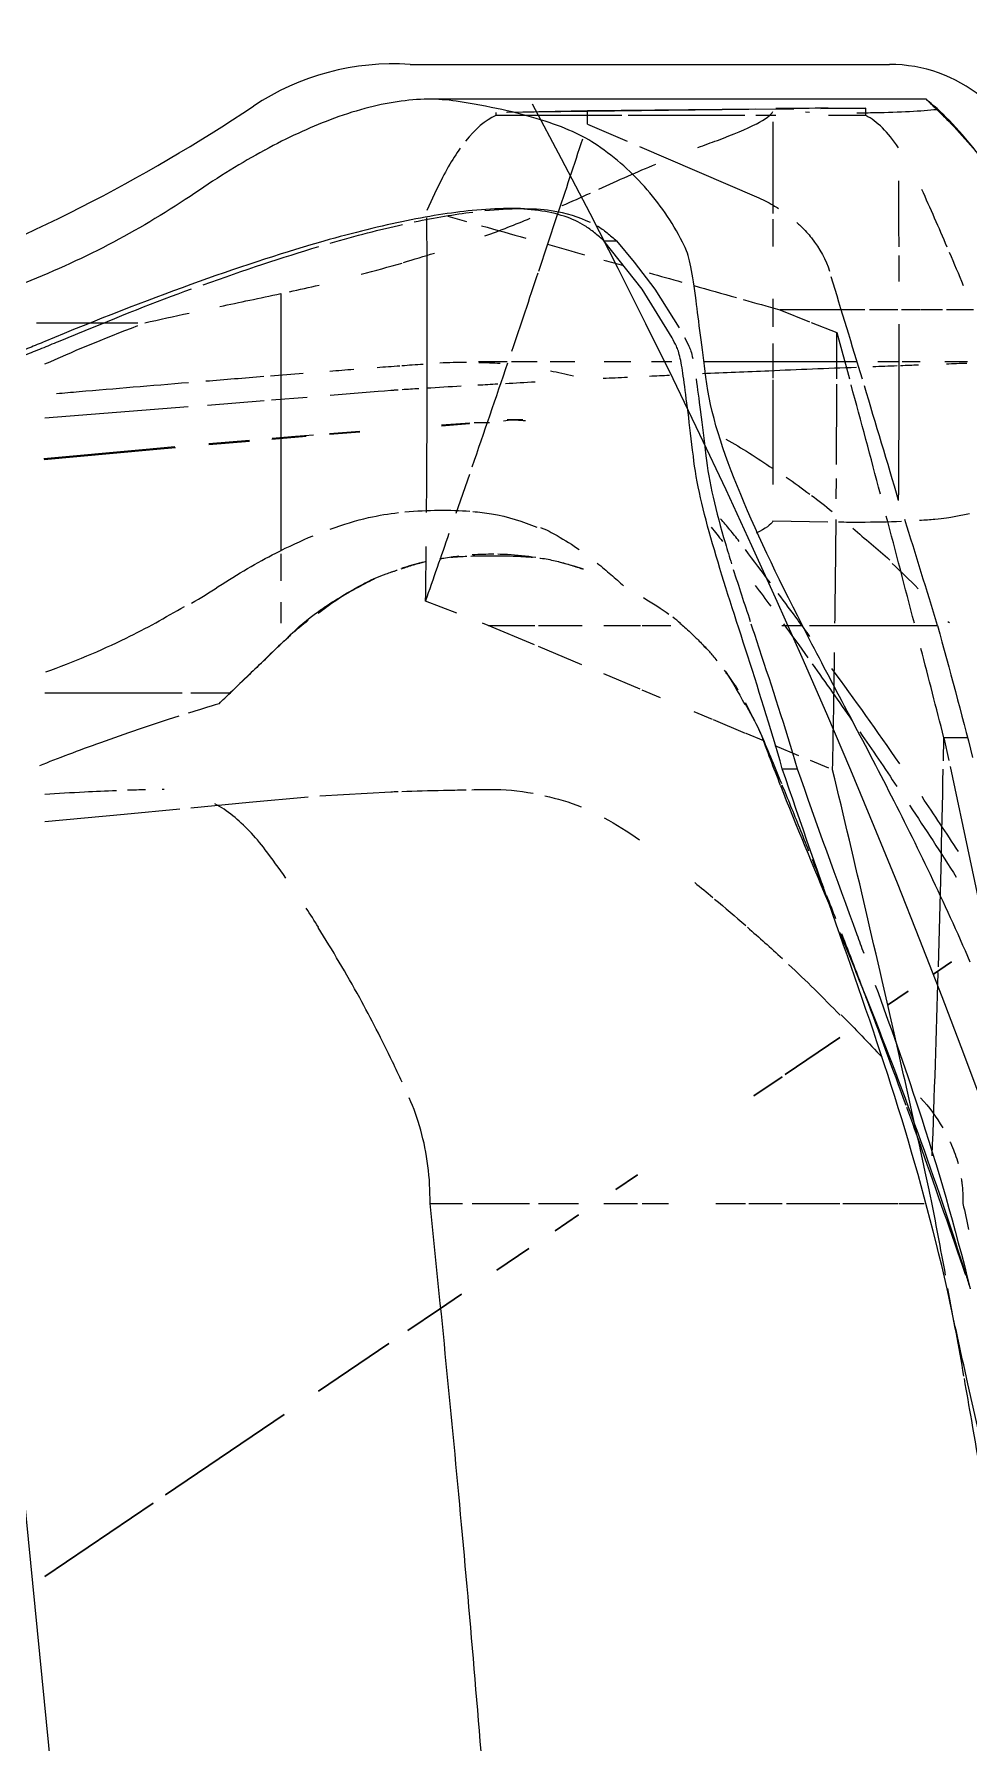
# Model space of a CAD drawing. Header units: inches. Extents: x -1221 to 179, y -822 to 880.
# Drawn here: x 83.71 to 86.052, y -346.475 to -342.195 of the extents above; entities that cross this region are included whole.
import ezdxf

# ---------------------------------------------------------------- set-up
doc = ezdxf.new("R2010")
doc.units = ezdxf.units.IN
doc.header["$MEASUREMENT"] = 0
doc.layers.add('X1$0$I-FURN', color=30, linetype='Continuous', lineweight=9)

# ---------------------------------------------------------------- blocks, each defined once
blk = doc.blocks.new('X1$0$Allsteel Seating Acuity Work-Conference Chair1 - Fully Adj_ Arms_ Mesh Back-V34-FIRST FLOOR POWER _ SIGNAL')
at = {"layer": 'X1$0$I-FURN', "lineweight": 13}
for p, q in [((-7.6717, 8.0682), (-7.207, 8.167)), ((-8.8156, 8.1267), (-8.8156, 8.0591)), ((-8.6853, 8.1118), (-8.6853, 8.0554)), ((-8.3048, 8.1165), (-8.2971, 8.0782)), ((-7.7437, 8.1114), (-7.7437, 8.0525)), ((-8.8156, 8.049), (-8.8156, 7.9945)), ((-7.7437, 8.0525), (-7.6868, 8.0649)), ((-7.6857, 8.0514), (-7.7437, 8.0525)), ((-7.1821, 8.072), (-7.1512, 8.0264)), ((-7.1512, 8.0264), (-7.1821, 8.072)), ((-9.3433, 8.0082), (-9.3433, 6.764)), ((-8.0248, 7.7161), (-8.0248, 8.0364)), ((-6.6562, 8.0061), (-6.7158, 7.9929)), ((-8.8156, 7.9932), (-8.8156, 7.9468)), ((-8.6853, 7.9933), (-8.6853, 7.9484)), ((-7.1084, 7.9633), (-7.0735, 7.9118)), ((-7.0735, 7.9118), (-7.1084, 7.9633)), ((-6.5769, 7.9406), (-6.5769, 8.0031)), ((-8.8869, 7.9406), (-8.952, 7.9404)), ((-8.8156, 7.9377), (-8.8156, 7.8667)), ((-8.6853, 7.9405), (-8.6853, 7.8873)), ((-6.5769, 7.7991), (-6.5769, 7.9384)), ((-9.4304, 6.7151), (-9.4304, 7.9165)), ((-9.3207, 7.7631), (-9.3206, 7.8571)), ((-9.3114, 7.8572), (-9.3206, 7.8571)), ((-9.3206, 7.8571), (-9.3193, 7.7441)), ((-9.3023, 7.8573), (-9.3114, 7.8572)), ((-9.3023, 7.8573), (-9.3023, 7.7633)), ((-8.8156, 7.8545), (-8.8156, 7.7955)), ((-8.6853, 7.8351), (-8.6853, 7.4512)), ((-8.8156, 7.7955), (-8.8156, 7.6413)), ((-8.7589, 7.7845), (-8.6424, 7.8162)), ((-6.9924, 7.7921), (-6.8996, 7.6552)), ((-6.8996, 7.6552), (-6.9924, 7.7921)), ((-6.5769, 7.6583), (-6.5769, 7.7921)), ((-8.7843, 7.7204), (-8.7589, 7.7845)), ((-8.3423, 7.783), (-8.3931, 7.7834)), ((-8.211, 7.7819), (-8.2902, 7.7826)), ((-8.284, 7.762), (-8.2862, 7.6243)), ((-7.6671, 7.7643), (-7.6864, 7.7184)), ((-9.3113, 7.7063), (-9.3111, 7.7161)), ((-8.8156, 7.6413), (-8.786, 7.7161)), ((-9.3185, 7.6767), (-9.318, 7.6316)), ((-8.0248, 7.6468), (-8.0248, 7.6991)), ((-7.6985, 7.6895), (-7.7234, 7.6302)), ((-7.666, 7.6478), (-7.666, 7.6851)), ((-9.318, 7.6316), (-9.3103, 6.958)), ((-9.3023, 7.632), (-9.3023, 7.5815)), ((-9.2865, 7.6243), (-9.1043, 7.6243)), ((-9.1043, 7.6243), (-9.0571, 7.6243)), ((-9.0429, 7.6243), (-8.9744, 7.6243)), ((-8.843, 7.6243), (-8.7732, 7.6243)), ((-8.731, 7.6243), (-8.6448, 7.6243)), ((-8.64, 7.6243), (-8.3781, 7.6243)), ((-6.8945, 7.6478), (-6.8464, 7.5768)), ((-6.8464, 7.5768), (-6.8945, 7.6478)), ((-6.5769, 7.5639), (-6.5769, 7.6478)), ((-9.3152, 7.1594), (-9.3193, 7.5813)), ((-9.225, 7.2896), (-9.099, 7.5832)), ((-7.7355, 7.6014), (-7.7541, 7.557)), ((-9.3023, 7.5537), (-9.3023, 7.2613)), ((-7.7546, 7.5557), (-7.7883, 7.4754)), ((-6.5769, 7.4815), (-6.5769, 7.5557)), ((-7.7893, 7.4731), (-7.8087, 7.4268)), ((-8.746, 7.4028), (-8.7351, 7.4085)), ((-8.7351, 7.4085), (-8.7243, 7.4139)), ((-8.9736, 7.4036), (-8.9752, 7.4028)), ((-8.9721, 7.4043), (-8.9736, 7.4036)), ((-8.8672, 7.3283), (-8.7708, 7.3893)), ((-8.6853, 7.3714), (-8.6853, 7.3201)), ((-8.0248, 7.297), (-8.0248, 7.3686)), ((-8.9354, 7.2769), (-8.8672, 7.3283)), ((-7.844, 7.3425), (-7.8631, 7.297)), ((-6.5769, 7.297), (-6.5769, 7.3624)), ((-8.0248, 7.201), (-8.0248, 7.2925)), ((-7.8654, 7.2916), (-7.9034, 7.201)), ((-6.6486, 7.2851), (-6.612, 7.2311)), ((-6.612, 7.2311), (-6.6486, 7.2851)), ((-6.5769, 7.201), (-6.5769, 7.2847)), ((-9.3023, 7.2456), (-9.3023, 6.9302)), ((-9.2807, 7.1598), (-9.2379, 7.2594)), ((-8.9883, 7.2324), (-8.9354, 7.2769)), ((-8.6853, 7.2685), (-8.6853, 7.2013)), ((-8.9883, 7.201), (-8.9883, 7.2324)), ((-9.2807, 7.1598), (-9.3152, 7.1594)), ((-9.3106, 6.9567), (-9.3152, 7.1594)), ((-8.6853, 7.1282), (-8.6853, 7.0663)), ((-8.0248, 7.037), (-8.0248, 7.1465)), ((-7.9265, 7.1459), (-7.9721, 7.037)), ((-6.5769, 7.037), (-6.5769, 7.1372)), ((-6.5483, 7.1371), (-6.5087, 7.0787)), ((-6.5087, 7.0787), (-6.5483, 7.1371)), ((-8.9129, 7.0377), (-9.0492, 7.0832)), ((-8.6853, 7.0335), (-8.6853, 6.9695)), ((-8.0248, 6.9111), (-8.0248, 7.0274)), ((-7.9763, 7.027), (-8.0248, 6.9111)), ((-9.0691, 6.9918), (-9.0691, 6.9601)), ((-8.5404, 6.9975), (-8.5404, 6.9583)), ((-6.5769, 6.8703), (-6.5769, 7.0141)), ((-6.4643, 7.0131), (-6.4097, 6.9326)), ((-6.4097, 6.9326), (-6.4643, 7.0131)), ((-8.6853, 6.9588), (-8.6853, 6.8864)), ((-9.31, 6.9302), (-9.3061, 6.9302)), ((-9.3061, 6.9302), (-9.3023, 6.9302)), ((-8.5334, 6.8755), (-8.5334, 6.9144)), ((-8.0248, 6.9111), (-8.0306, 6.8962)), ((-8.5275, 6.7937), (-8.5326, 6.8648)), ((-8.5298, 6.864), (-8.5246, 6.7935)), ((-8.3065, 6.8309), (-8.4039, 6.8646)), ((-8.0554, 6.8326), (-8.086, 6.7541)), ((-6.5769, 6.7651), (-6.5769, 6.8461)), ((-6.3496, 6.8439), (-6.3124, 6.7891)), ((-6.3124, 6.7891), (-6.3496, 6.8439)), ((-9.1175, 6.7817), (-9.0646, 6.7571)), ((-6.3124, 6.7891), (-6.2584, 6.7094)), ((-6.2584, 6.7094), (-6.3124, 6.7891)), ((-8.6135, 6.6668), (-8.6122, 6.651)), ((-8.6122, 6.651), (-8.6109, 6.6352)), ((-8.6109, 6.6352), (-8.601, 6.5146)), ((-7.5977, 6.4893), (-7.6082, 6.6668)), ((-6.226, 6.6616), (-6.107, 6.486)), ((-6.107, 6.486), (-6.226, 6.6616)), ((-8.506, 6.5131), (-8.512, 6.5891)), ((-8.5091, 6.589), (-8.503, 6.5133)), ((-8.4991, 6.4282), (-8.5027, 6.4729)), ((-8.5963, 6.4577), (-8.5891, 6.3683)), ((-8.4941, 6.3694), (-8.4991, 6.4282)), ((-8.4982, 6.4546), (-8.491, 6.369)), ((-7.5824, 6.312), (-7.5955, 6.4599)), ((-8.8562, 6.3911), (-8.2117, 6.3911)), ((-8.2045, 6.3911), (-8.1367, 6.3911)), ((-8.0833, 6.3911), (-8.0306, 6.3911)), ((-6.0482, 6.3993), (-5.8471, 6.1026)), ((-5.8471, 6.1026), (-6.0482, 6.3993)), ((-8.5876, 6.3495), (-8.5763, 6.2076)), ((-8.4805, 6.2105), (-8.4893, 6.3127)), ((-8.4862, 6.3132), (-8.4774, 6.2109)), ((-7.5681, 6.1655), (-7.5824, 6.312)), ((-7.8562, 6.1654), (-7.8562, 6.2648)), ((-8.5725, 6.1591), (-8.5446, 5.8003)), ((-8.47, 6.1273), (-8.465, 6.0713)), ((-7.8562, 5.8003), (-7.8562, 6.1442)), ((-8.465, 6.0713), (-8.4396, 5.7981)), ((-5.8259, 6.0713), (-5.6422, 5.8003)), ((-5.6422, 5.8003), (-5.8259, 6.0713)), ((-8.7834, 5.9204), (-8.7834, 6.0333)), ((-8.7834, 5.7791), (-8.7834, 5.9204))]:
    blk.add_line(p, q, dxfattribs=at)
at = {"layer": 'X1$0$I-FURN', "lineweight": 13, "flags": 128}
for points in [[(-9.274, 8.0782), (-9.2058, 8.1392), (-9.134, 8.1961)], [(-8.7458, 7.3716), (-8.8671, 7.297), (-8.9883, 7.201)], [(-8.4429, 5.7977), (-8.4658, 6.0443), (-8.4731, 6.1258)], [(-7.534, 5.8003), (-7.5523, 5.999), (-7.5655, 6.1382)]]:
    blk.add_lwpolyline(points, dxfattribs=at)
at = {"layer": 'X1$0$I-FURN', "flags": 128}
blk.add_lwpolyline([(-4.7528, 5.8558), (-6.5496, 5.6782), (-6.638, 5.6686)], dxfattribs=at)
at = {"layer": 'X1$0$I-FURN', "lineweight": 13}
for centre, radius, start, end in [((0, -10.3529), 19.7214, 61.76295, 118.23705), ((-9.0642, 7.9165), 0.3662, 102.5519, 180), ((-8.8012, 6.6723), 0.6306, 176.1136, 213.7004), ((-12.891, 3.9447), 4.2853, 20.2996, 33.7004), ((-11.049, 3.1641), 2.7152, 1.9696, 86.8437)]:
    blk.add_arc(centre, radius, start, end, dxfattribs=at)
for centre, major_axis, ratio, start_param, end_param in [((-11.4127, -112.4255), (28.5379, 120.9106), 0.625221, 0.315545, 0.318312), ((-8.7402, -42.3725), (52.4666, 0), 0.961262, 1.540855, 1.550297), ((-8.4397, -23.327), (7.3217, 31.6563), 0.617887, 0.338309, 0.35104), ((-8.7402, -42.3725), (52.4666, 0), 0.961262, 1.531824, 1.540583), ((20.862, -12.4604), (-38.0278, 13.1622), 0.44084, 5.65868, 5.660937), ((-11.4127, -112.4255), (28.5379, 120.9106), 0.625221, 0.319099, 0.322419), ((-11.276, -105.8969), (28.237, 113.7739), 0.64321, 0.310084, 0.313203), ((-8.7402, -42.9129), (52.9031, 0), 0.961262, 1.575203, 1.578337), ((-8.7402, -42.9129), (52.9031, 0), 0.961262, 1.563194, 1.571545), ((-10.0934, -115.7518), (28.867, 124.8103), 0.617887, 0.336855, 0.340344), ((-11.276, -105.8969), (28.237, 113.7739), 0.64321, 0.313203, 0.322176), ((-11.4127, -112.4255), (28.5379, 120.9106), 0.625221, 0.323106, 0.32649), ((-10.0934, -115.7518), (28.867, 124.8103), 0.617887, 0.340547, 0.343665), ((-9.3179, 7.5214), (-0.0026, 0.25), 0.003024, 0.257785, 1.114474), ((-8.7402, -42.6993), (52.5182, 0), 0.961262, 1.568941, 1.571153), ((-8.7402, -42.6993), (52.5182, 0), 0.961262, 1.564848, 1.568693), ((-8.7402, -42.6993), (52.5182, 0), 0.961262, 1.557285, 1.560719), ((-8.7402, -42.6993), (52.5182, 0), 0.961262, 1.550286, 1.555893), ((-8.3828, -60.5759), (0, 68.0431), 0.100696, 0.04986, 0.053008), ((-51.9678, -152.1524), (37.2013, 160.8448), 0.617887, 6.224992, 6.227001), ((-51.9678, -152.1524), (37.2013, 160.8448), 0.617887, 6.221513, 6.223543), ((-51.9678, -152.1524), (37.2013, 160.8448), 0.617887, 6.218525, 6.221211), ((-51.9678, -152.1524), (37.2013, 160.8448), 0.617887, 6.215046, 6.216801), ((-8.7402, -42.8301), (51.5866, 0), 0.961262, 1.562424, 1.57673), ((-8.7402, -42.8301), (51.5866, 0), 0.961262, 1.558116, 1.56076)]:
    blk.add_ellipse(centre, major_axis=major_axis, ratio=ratio, start_param=start_param, end_param=end_param, dxfattribs=at)
for points, knots in [([(0, 9.0509), (-0.2621, 9.046), (-0.785, 9.0249), (-1.5657, 8.9621), (-2.3428, 8.8597), (-3.1162, 8.7333), (-3.8849, 8.5907), (-4.9053, 8.3812), (-5.6668, 8.2169), (-6.1723, 8.1023)], [0, 0, 0, 0, 0.125, 0.25, 0.375, 0.5, 0.625, 0.75, 1, 1, 1, 1]), ([(-5.4591, 8.2165), (-5.6523, 8.1866), (-5.8791, 8.1495), (-6.1033, 8.1102), (-6.1383, 8.104)], [-1, -1, -1, -1, -0.5, -0.4071263, -0.4071263, -0.4071263, -0.4071263]), ([(-7.2568, 7.7914), (-7.2035, 7.8132), (-6.9308, 7.9246), (-6.6399, 8.0318), (-6.3973, 8.108)], [0.3823785, 0.3823785, 0.3823785, 0.3823785, 0.5, 0.9777019, 0.9777019, 0.9777019, 0.9777019]), ([(-7.124, 7.8809), (-7.0232, 7.9175), (-6.7756, 8.0057), (-6.5178, 8.0803), (-6.3633, 8.1186)], [0.4319308, 0.4319308, 0.4319308, 0.4319308, 0.6666667, 1, 1, 1, 1]), ([(-6.6391, 8.0961), (-6.6355, 8.0967), (-6.6153, 8.0995), (-6.5944, 8.1006), (-6.5769, 8.1004)], [0.7961572, 0.7961572, 0.7961572, 0.7961572, 0.8333333, 1, 1, 1, 1]), ([(-6.7316, 8.0678), (-6.7287, 8.0692), (-6.7184, 8.0739), (-6.7002, 8.0812), (-6.6846, 8.0862), (-6.6767, 8.0883)], [0.4677975, 0.4677975, 0.4677975, 0.4677975, 0.5, 0.5833333, 0.6666667, 0.6666667, 0.6666667, 0.6666667]), ([(-9.3094, 7.8344), (-9.3094, 7.8499), (-9.3098, 7.8962), (-9.3124, 7.9696), (-9.3159, 8.0161), (-9.3179, 8.0348)], [0.1666667, 0.1666667, 0.1666667, 0.1666667, 0.3333333, 0.6666667, 1, 1, 1, 1]), ([(-8.2853, 7.9462), (-8.284, 7.9139), (-8.2828, 7.8602), (-8.2832, 7.806), (-8.2835, 7.7883)], [0.5714286, 0.5714286, 0.5714286, 0.5714286, 0.8571429, 1, 1, 1, 1]), ([(-8.6713, 7.8341), (-8.6684, 7.7595), (-8.6631, 7.6303), (-8.6577, 7.5024), (-8.6553, 7.4475)], [0.193671, 0.193671, 0.193671, 0.193671, 0.3333333, 0.4414657, 0.4414657, 0.4414657, 0.4414657]), ([(-7.666, 7.6851), (-7.5304, 7.7325), (-7.3766, 7.7885), (-7.2195, 7.846), (-7.204, 7.8517)], [0, 0, 0, 0, 0.3333333, 0.3696167, 0.3696167, 0.3696167, 0.3696167]), ([(-9.0346, 7.6842), (-9.0338, 7.685), (-9.0307, 7.6885), (-9.0181, 7.7018), (-8.9793, 7.7366), (-8.9409, 7.7573), (-8.9126, 7.7659)], [-0.6, -0.6, -0.6, -0.6, -0.5875, -0.55, -0.4, 0, 0, 0, 0]), ([(-7.4597, 7.7147), (-7.4986, 7.699), (-7.5577, 7.6753), (-7.6078, 7.6546), (-7.6247, 7.6476)], [0.6200754, 0.6200754, 0.6200754, 0.6200754, 0.75, 0.8198015, 0.8198015, 0.8198015, 0.8198015]), ([(-9.099, 7.5832), (-9.0925, 7.598), (-9.083, 7.6167), (-9.0725, 7.6339), (-9.0698, 7.6381)], [-1, -1, -1, -1, -0.85, -0.8, -0.8, -0.8, -0.8]), ([(-7.7553, 7.5934), (-7.7761, 7.5837), (-7.8015, 7.5712), (-7.8245, 7.559), (-7.8299, 7.5561)], [0, 0, 0, 0, 0.1666667, 0.2184545, 0.2184545, 0.2184545, 0.2184545]), ([(-7.8632, 7.5371), (-7.8708, 7.5325), (-7.8852, 7.5232), (-7.9012, 7.5115), (-7.9099, 7.5048), (-7.9127, 7.5027)], [0.3333333, 0.3333333, 0.3333333, 0.3333333, 0.4166667, 0.5, 0.5401397, 0.5401397, 0.5401397, 0.5401397]), ([(-8.4503, 7.4561), (-8.3844, 7.4637), (-8.2964, 7.4851), (-8.1967, 7.5153), (-8.1794, 7.5207)], [0, 0, 0, 0, 0.3333333, 0.4019851, 0.4019851, 0.4019851, 0.4019851]), ([(-7.9361, 7.4845), (-7.9407, 7.4809), (-7.949, 7.4745), (-7.9626, 7.4631), (-7.9691, 7.4567), (-7.9717, 7.4533)], [0.6666667, 0.6666667, 0.6666667, 0.6666667, 0.75, 0.8333333, 1, 1, 1, 1]), ([(-8.1939, 7.0403), (-8.1939, 7.0409), (-8.1929, 7.048), (-8.1897, 7.0674), (-8.183, 7.0959), (-8.175, 7.1217), (-8.1694, 7.1389), (-8.167, 7.1462), (-8.1663, 7.1486)], [0.6229831, 0.6229831, 0.6229831, 0.6229831, 0.625, 0.65, 0.7, 0.75, 0.775, 0.7874258, 0.7874258, 0.7874258, 0.7874258]), ([(-8.1948, 7.0299), (-8.1985, 7.0066), (-8.2019, 6.975), (-8.203, 6.943), (-8.2032, 6.9349)], [0.2890338, 0.2890338, 0.2890338, 0.2890338, 0.375, 0.4040162, 0.4040162, 0.4040162, 0.4040162]), ([(-8.1988, 6.867), (-8.199, 6.875), (-8.1995, 6.8923), (-8.1997, 6.9193), (-8.1995, 6.947), (-8.1989, 6.974), (-8.1979, 6.995), (-8.1969, 7.0107), (-8.1963, 7.018), (-8.196, 7.0215)], [0.4520757, 0.4520757, 0.4520757, 0.4520757, 0.475, 0.5, 0.525, 0.55, 0.575, 0.5875, 0.6, 0.6, 0.6, 0.6]), ([(0, 7.0434), (-0.5507, 7.0575), (-1.6513, 7.0664), (-3.3025, 7.0218), (-4.6762, 6.938), (-5.4972, 6.8692), (-5.7727, 6.8441)], [0, 0, 0, 0, 0.25, 0.5, 0.75, 0.8765958, 0.8765958, 0.8765958, 0.8765958]), ([(-8.1958, 6.817), (-8.1962, 6.8206), (-8.1967, 6.8279), (-8.1976, 6.8414), (-8.1981, 6.8515), (-8.1984, 6.8577)], [0.4, 0.4, 0.4, 0.4, 0.4125, 0.425, 0.44311158, 0.44311158, 0.44311158, 0.44311158]), ([(-7.6092, 6.6942), (-7.6103, 6.7283), (-7.6118, 6.7815), (-7.6128, 6.8367), (-7.6131, 6.856)], [0.0407524, 0.0407524, 0.0407524, 0.0407524, 0.5, 0.7454926, 0.7454926, 0.7454926, 0.7454926]), ([(-8.1983, 6.8369), (-8.1968, 6.8245), (-8.1946, 6.8084), (-8.1918, 6.7922), (-8.1912, 6.7886)], [0.51916725, 0.51916725, 0.51916725, 0.51916725, 0.5625, 0.57487789, 0.57487789, 0.57487789, 0.57487789]), ([(-8.1847, 6.7555), (-8.1839, 6.7518), (-8.1792, 6.7316), (-8.1737, 6.7113), (-8.1683, 6.6947)], [0.61246053, 0.61246053, 0.61246053, 0.61246053, 0.625, 0.68134264, 0.68134264, 0.68134264, 0.68134264]), ([(-8.1668, 6.6928), (-8.1673, 6.6943), (-8.1694, 6.7008), (-8.1748, 6.7171), (-8.18, 6.7339), (-8.1833, 6.7464), (-8.1837, 6.748)], [0.21697768, 0.21697768, 0.21697768, 0.21697768, 0.225, 0.25, 0.3, 0.30718551, 0.30718551, 0.30718551, 0.30718551]), ([(-8.1222, 6.5857), (-8.1261, 6.5923), (-8.1336, 6.6062), (-8.1443, 6.6293), (-8.1526, 6.6506), (-8.1582, 6.6664), (-8.1613, 6.6758), (-8.1629, 6.6805), (-8.1636, 6.6829)], [0, 0, 0, 0, 0.05, 0.1, 0.15, 0.175, 0.1875, 0.2, 0.2, 0.2, 0.2]), ([(-6.9315, 6.6711), (-6.9868, 6.6444), (-7.1046, 6.5846), (-7.2112, 6.5205), (-7.2681, 6.4852)], [0.1740447, 0.1740447, 0.1740447, 0.1740447, 0.5, 0.8880652, 0.8880652, 0.8880652, 0.8880652]), ([(-8.1408, 6.6251), (-8.1336, 6.6098), (-8.1162, 6.5763), (-8.0886, 6.5294), (-8.065, 6.4979), (-8.0546, 6.4845)], [0.7602697, 0.7602697, 0.7602697, 0.7602697, 0.8125, 0.875, 0.9210478, 0.9210478, 0.9210478, 0.9210478]), ([(-8.1222, 6.2347), (-8.1542, 6.284), (-8.2014, 6.3649), (-8.2371, 6.4419), (-8.2498, 6.4724)], [0, 0, 0, 0, 0.5, 0.8415535, 0.8415535, 0.8415535, 0.8415535]), ([(-7.4631, 6.3524), (-7.497, 6.3264), (-7.5399, 6.2855), (-7.5698, 6.2415), (-7.5784, 6.2262)], [0, 0, 0, 0, 0.3333333, 0.5069658, 0.5069658, 0.5069658, 0.5069658]), ([(-7.9085, 5.8021), (-7.9339, 5.8716), (-7.9831, 5.9922), (-8.045, 6.1022), (-8.0728, 6.15)], [0.0982021, 0.0982021, 0.0982021, 0.0982021, 0.5, 0.8140486, 0.8140486, 0.8140486, 0.8140486]), ([(-7.7974, 6.1356), (-7.7748, 6.0649), (-7.7332, 5.9428), (-7.6918, 5.8316), (-7.6732, 5.7868)], [0.1051157, 0.1051157, 0.1051157, 0.1051157, 0.3333333, 0.5390759, 0.5390759, 0.5390759, 0.5390759])]:
    blk.add_open_spline(points, degree=3, knots=knots, dxfattribs=at)
for points in [[(-8.9721, 8.3018), (-9.0639, 8.2439), (-9.2168, 8.138), (-9.3081, 8.0517), (-9.3383, 8.0134)], [(-8.8759, 8.1019), (-8.9036, 8.0904), (-8.9314, 8.0788), (-8.9591, 8.0669)], [(-8.6815, 8.1099), (-8.6809, 8.0929), (-8.6803, 8.076), (-8.6797, 8.0591)], [(-7.1818, 8.1186), (-7.3308, 8.0541), (-7.6165, 7.9161), (-8.0073, 7.7034), (-8.3635, 7.5308), (-8.5584, 7.4668), (-8.6468, 7.4561)], [(-8.0248, 8.0364), (-7.9147, 8.067), (-7.8046, 8.0964), (-7.6945, 8.1246)], [(-6.3991, 8.1066), (-6.5032, 8.0714), (-6.6069, 8.0349), (-6.7104, 7.9981)], [(-6.5769, 8.1004), (-6.5553, 8.1051), (-6.5337, 8.1099), (-6.512, 8.1146)], [(-6.3975, 8.1082), (-6.3861, 8.1117), (-6.3747, 8.1152), (-6.3633, 8.1186)], [(-6.1442, 8.103), (-6.218, 8.0899), (-6.2912, 8.0763), (-6.3642, 8.0627)], [(-6.1723, 8.1023), (-6.2041, 8.0952), (-6.2677, 8.0812), (-6.3314, 8.0675), (-6.3633, 8.0607)], [(-9.3179, 8.0348), (-9.3083, 8.0444), (-9.2913, 8.0617), (-9.279, 8.0738), (-9.274, 8.0782)], [(-8.9729, 8.0609), (-9.0213, 8.0402), (-9.0695, 8.0189), (-9.1175, 7.9973)], [(-8.2971, 8.0782), (-8.296, 8.0737), (-8.2938, 8.061), (-8.2905, 8.0315), (-8.2886, 8.0058), (-8.2877, 7.9917)], [(-8.0351, 8.0629), (-8.0338, 8.0641), (-8.0325, 8.0653), (-8.0311, 8.0664)], [(-6.3633, 8.0607), (-6.5178, 8.0253), (-6.8203, 7.9432), (-7.2532, 7.7912), (-7.5305, 7.6937), (-7.666, 7.6478)], [(-7.4585, 8.089), (-7.5047, 8.0588), (-7.5508, 8.0285), (-7.5961, 7.9979)], [(-7.5745, 7.9667), (-7.5153, 8.0061), (-7.4551, 8.045), (-7.3944, 8.0838)], [(-6.8413, 7.9944), (-6.8186, 8.0157), (-6.7936, 8.034), (-6.7661, 8.0498)], [(-6.3973, 8.057), (-6.4636, 8.0447), (-6.5296, 8.0322), (-6.5955, 8.0195)], [(-9.3383, 8.0134), (-9.3437, 8.0077), (-9.3447, 8.0067), (-9.3413, 8.0102)], [(-9.3413, 8.0102), (-9.3379, 8.0138), (-9.3301, 8.022), (-9.3179, 8.0348)], [(-8.6771, 7.9888), (-8.6766, 7.9738), (-8.676, 7.959), (-8.6755, 7.9441)], [(-8.1801, 7.9232), (-8.1595, 7.9451), (-8.1387, 7.967), (-8.1171, 7.9885)], [(-6.7106, 7.9984), (-6.746, 7.9858), (-6.7815, 7.973), (-6.8169, 7.9602)], [(-9.2216, 7.9387), (-9.2412, 7.9256), (-9.2745, 7.8987), (-9.2952, 7.8712), (-9.3023, 7.8573)], [(-8.6751, 7.9353), (-8.6744, 7.915), (-8.6736, 7.8948), (-8.6728, 7.8748)], [(-7.6781, 7.942), (-7.7603, 7.8858), (-7.8391, 7.8292), (-7.917, 7.7723)], [(-7.7581, 7.8424), (-7.7131, 7.8735), (-7.6674, 7.9043), (-7.6213, 7.935)], [(-6.8222, 7.9583), (-6.9147, 7.9241), (-7.0062, 7.8905), (-7.0945, 7.8573)], [(-8.2684, 7.8243), (-8.2425, 7.8551), (-8.2163, 7.8863), (-8.1889, 7.9169)], [(-7.0492, 7.7955), (-7.0151, 7.8298), (-6.9796, 7.8638), (-6.9437, 7.8977)], [(-7.0951, 7.857), (-7.1492, 7.8366), (-7.2013, 7.8166), (-7.2524, 7.7966)], [(-7.9285, 7.723), (-7.8815, 7.7564), (-7.8342, 7.7898), (-7.7861, 7.823)], [(-7.1757, 7.6636), (-7.1354, 7.707), (-7.0925, 7.75), (-7.0487, 7.7927)], [(-8.3508, 7.7209), (-8.3379, 7.7382), (-8.3244, 7.7553), (-8.3107, 7.7725)], [(-7.6239, 7.643), (-7.5231, 7.6822), (-7.4216, 7.7255), (-7.3159, 7.7692)], [(-7.367, 7.7517), (-7.3909, 7.7422), (-7.4148, 7.7327), (-7.4383, 7.7233)], [(-7.2899, 7.7821), (-7.3095, 7.7744), (-7.3286, 7.7669), (-7.3478, 7.7593)], [(-8.3966, 7.6577), (-8.3828, 7.6775), (-8.3683, 7.6971), (-8.3535, 7.7168)], [(-7.9971, 7.7172), (-8.0104, 7.7075), (-8.0237, 7.6978), (-8.0368, 7.6881)], [(-8.029, 7.6507), (-8.0008, 7.6711), (-7.9725, 7.6916), (-7.944, 7.712)], [(-8.037, 7.6881), (-8.0599, 7.6713), (-8.0825, 7.6545), (-8.105, 7.6376)], [(-7.966, 7.5901), (-7.8716, 7.6213), (-7.7719, 7.654), (-7.666, 7.6851)], [(-9.281, 7.5823), (-9.2931, 7.6056), (-9.3036, 7.6197), (-9.3127, 7.6243)], [(-8.8416, 7.5497), (-8.833, 7.5802), (-8.8243, 7.6108), (-8.8156, 7.6413)], [(-8.4918, 7.5067), (-8.4695, 7.546), (-8.4449, 7.5848), (-8.4186, 7.6233)], [(-7.666, 7.6478), (-7.7717, 7.6177), (-7.9708, 7.5544), (-8.2374, 7.4673), (-8.3831, 7.4325), (-8.4488, 7.4249)], [(-8.2862, 7.6243), (-8.2778, 7.6197), (-8.2677, 7.6056), (-8.256, 7.5823)], [(-7.6285, 7.6463), (-7.6747, 7.6275), (-7.7172, 7.6099), (-7.7553, 7.5934)], [(-7.7553, 7.5934), (-7.7124, 7.609), (-7.6689, 7.6255), (-7.625, 7.6426)], [(-7.2689, 7.5603), (-7.2432, 7.5896), (-7.2174, 7.6189), (-7.1904, 7.6479)], [(-9.2402, 7.4851), (-9.2552, 7.5261), (-9.2688, 7.5585), (-9.2808, 7.5819)], [(-8.1316, 7.6181), (-8.1596, 7.5972), (-8.1873, 7.5763), (-8.2149, 7.5553)], [(-8.1251, 7.5802), (-8.1078, 7.5931), (-8.0903, 7.6059), (-8.0729, 7.6187)], [(-8.0294, 7.5691), (-8.0086, 7.576), (-7.9876, 7.583), (-7.966, 7.5901)], [(-7.8313, 7.5535), (-7.8087, 7.5662), (-7.7834, 7.5796), (-7.7553, 7.5934)], [(-8.2355, 7.5397), (-8.2454, 7.5321), (-8.2551, 7.5245), (-8.2646, 7.5167)], [(-8.1653, 7.5251), (-8.1233, 7.5382), (-8.0805, 7.5525), (-8.0352, 7.5675)], [(-7.9084, 7.5061), (-7.8882, 7.5199), (-7.8587, 7.5365), (-7.8273, 7.5538)], [(-7.3396, 7.4782), (-7.3177, 7.5042), (-7.2957, 7.5303), (-7.2732, 7.5563)], [(-8.8766, 7.4262), (-8.8665, 7.4619), (-8.8564, 7.4976), (-8.8463, 7.5332)], [(-8.2646, 7.5167), (-8.2741, 7.5089), (-8.2833, 7.5009), (-8.2923, 7.4929)], [(-8.2535, 7.4838), (-8.2476, 7.4885), (-8.2416, 7.4931), (-8.2355, 7.4977)], [(-9.2223, 7.4365), (-9.2285, 7.4529), (-9.2345, 7.4691), (-9.2402, 7.4851)], [(-8.6468, 7.4561), (-8.6852, 7.4513), (-8.7555, 7.4423), (-8.8134, 7.4351), (-8.8392, 7.432)], [(-8.5591, 7.4428), (-8.527, 7.4469), (-8.4907, 7.4513), (-8.4503, 7.4561)], [(-8.2711, 7.4695), (-8.2653, 7.4743), (-8.2595, 7.4791), (-8.2535, 7.4838)], [(-7.9935, 7.432), (-7.9906, 7.435), (-7.9836, 7.442), (-7.9741, 7.451), (-7.9687, 7.4561)], [(-7.381, 7.4284), (-7.3686, 7.4435), (-7.3563, 7.4585), (-7.3438, 7.4736)], [(-8.8392, 7.432), (-8.8729, 7.4279), (-8.9288, 7.4192), (-8.9615, 7.4095), (-8.9721, 7.4043)], [(-8.7243, 7.4139), (-8.7177, 7.4172), (-8.7076, 7.4203), (-8.694, 7.4233)], [(-8.6426, 7.432), (-8.6193, 7.4351), (-8.5919, 7.4387), (-8.5604, 7.4427)], [(-8.4488, 7.4249), (-8.4894, 7.4202), (-8.5624, 7.4113), (-8.6184, 7.4039), (-8.6421, 7.4008)], [(-8.0207, 7.4028), (-8.016, 7.4081), (-8.0114, 7.4132), (-8.0069, 7.4181)], [(-8.0069, 7.4181), (-8.0023, 7.4229), (-7.9979, 7.4276), (-7.9935, 7.432)], [(-8.9752, 7.4028), (-9.0273, 7.3769), (-9.1216, 7.3146), (-9.1958, 7.2311), (-9.2279, 7.1841)], [(-8.9081, 7.3146), (-8.9005, 7.3418), (-8.8928, 7.3689), (-8.8851, 7.3961)], [(-8.6421, 7.4008), (-8.6629, 7.398), (-8.6973, 7.3922), (-8.7177, 7.3859), (-8.7243, 7.3826)], [(-8.6513, 7.365), (-8.6505, 7.3483), (-8.6498, 7.3315), (-8.649, 7.3148)], [(-8.0524, 7.3638), (-8.0659, 7.3452), (-8.0798, 7.3229), (-8.0939, 7.2999)], [(-8.0302, 7.3927), (-8.0353, 7.3864), (-8.0403, 7.3802), (-8.0455, 7.3731)], [(-8.0308, 7.3914), (-8.0274, 7.3953), (-8.0241, 7.3991), (-8.0207, 7.4028)], [(-9.1179, 7.1881), (-9.1403, 7.2369), (-9.162, 7.2852), (-9.1804, 7.3309)], [(-7.5427, 7.2012), (-7.5273, 7.2312), (-7.508, 7.2606), (-7.4879, 7.2899)], [(-8.9402, 7.201), (-8.9355, 7.2174), (-8.9309, 7.2338), (-8.9263, 7.2502)], [(-8.6463, 7.2597), (-8.6453, 7.2394), (-8.6443, 7.2191), (-8.6434, 7.199)], [(-8.1525, 7.2181), (-8.1429, 7.2292), (-8.1335, 7.2399), (-8.1241, 7.2503)], [(-9.0263, 7.1841), (-9.021, 7.1924), (-9.0093, 7.2089), (-8.9956, 7.2247), (-8.9883, 7.2324)], [(-8.9883, 7.201), (-8.9956, 7.1933), (-9.0092, 7.1777), (-9.0208, 7.1613), (-9.0261, 7.1529)], [(-8.1814, 7.1841), (-8.1717, 7.1957), (-8.162, 7.2071), (-8.1525, 7.2181)], [(-9.2279, 7.1841), (-9.2521, 7.1485), (-9.2947, 7.054), (-9.3257, 6.9128), (-9.3383, 6.8307)], [(-9.0767, 7.0962), (-9.087, 7.1201), (-9.0975, 7.1438), (-9.1082, 7.1671)], [(-9.0261, 7.1529), (-9.0453, 7.1228), (-9.0708, 7.0454), (-9.0708, 6.9342), (-9.0644, 6.8703)], [(-9.0644, 7.0683), (-9.0592, 7.1072), (-9.0481, 7.1383), (-9.0349, 7.1666)], [(-8.98, 7.0593), (-8.9713, 7.0904), (-8.9626, 7.1214), (-8.9538, 7.1525)], [(-8.1661, 7.1494), (-8.1728, 7.1292), (-8.1786, 7.1087), (-8.1835, 7.0879)], [(-8.6629, 7.0667), (-8.6591, 7.0858), (-8.6552, 7.105), (-8.6501, 7.1243)], [(-8.25, 7.0835), (-8.2383, 7.1036), (-8.2268, 7.122), (-8.2154, 7.1388)], [(-7.5981, 7.0532), (-7.5908, 7.0834), (-7.5827, 7.1139), (-7.5706, 7.144)], [(-9.0692, 6.9918), (-9.0692, 7.0194), (-9.0687, 7.0463), (-9.0644, 7.0683)], [(-8.2705, 7.0423), (-8.2644, 7.0567), (-8.2575, 7.0705), (-8.25, 7.0835)], [(-8.6346, 7.0285), (-8.6332, 7.0032), (-8.6318, 6.9784), (-8.6305, 6.9541)], [(-8.3047, 6.9188), (-8.2981, 6.9616), (-8.2852, 6.9979), (-8.271, 7.0329)], [(-7.6142, 6.916), (-7.6144, 6.9517), (-7.6112, 6.9874), (-7.6045, 7.0234)], [(-9.0644, 6.9022), (-9.0676, 6.9342), (-9.0692, 6.964), (-9.0692, 6.9918)], [(-9.0008, 6.9028), (-9.0147, 6.9417), (-9.0297, 6.9791), (-9.045, 7.0159)], [(-9.0263, 6.8942), (-9.0159, 6.9312), (-9.0056, 6.9682), (-8.9952, 7.0053)], [(-8.5403, 6.9583), (-8.5403, 6.9737), (-8.5398, 6.9891), (-8.5383, 7.0046)], [(-8.5403, 6.9975), (-8.5403, 6.9813), (-8.5389, 6.9651), (-8.5371, 6.949)], [(-8.6841, 6.8875), (-8.6835, 6.9054), (-8.6828, 6.9233), (-8.6818, 6.9412)], [(-8.6295, 6.9349), (-8.6285, 6.918), (-8.6276, 6.9014), (-8.6266, 6.885)], [(-9.3023, 6.9302), (-9.2902, 6.9036), (-9.2687, 6.8782), (-9.2378, 6.8536)], [(-8.3104, 6.8725), (-8.3089, 6.8884), (-8.3074, 6.9042), (-8.3047, 6.9188)], [(-8.2033, 6.9254), (-8.2034, 6.9073), (-8.2028, 6.8891), (-8.2015, 6.8708)], [(-7.6135, 6.8698), (-7.6137, 6.8851), (-7.614, 6.9005), (-7.6142, 6.916)], [(-9.0644, 6.8703), (-9.0591, 6.8173), (-9.0404, 6.6999), (-9.0052, 6.5601), (-8.9835, 6.4847)], [(-9.036, 6.7254), (-9.0472, 6.7784), (-9.0545, 6.8261), (-9.0606, 6.872)], [(-9.05, 6.8094), (-9.0456, 6.8251), (-9.0412, 6.8407), (-9.0368, 6.8564)], [(-8.6829, 6.7898), (-8.6842, 6.812), (-8.6848, 6.8343), (-8.6847, 6.8566)], [(-8.3095, 6.7017), (-8.3144, 6.7608), (-8.3149, 6.8153), (-8.311, 6.8652)], [(-9.3383, 6.8307), (-9.3453, 6.785), (-9.3444, 6.6865), (-9.314, 6.5742), (-9.2915, 6.5146)], [(-9.2208, 6.8408), (-9.1926, 6.8207), (-9.1581, 6.8011), (-9.1175, 6.7817)], [(-8.6243, 6.8433), (-8.6226, 6.8137), (-8.6208, 6.7849), (-8.6191, 6.7563)], [(-5.7727, 6.8441), (-6.0412, 6.8196), (-6.3093, 6.7932), (-6.5769, 6.7651)], [(-8.9344, 6.6986), (-8.9421, 6.7247), (-8.9498, 6.7508), (-8.9579, 6.7762)], [(-6.5769, 6.7651), (-6.6091, 6.7655), (-6.6717, 6.7622), (-6.7626, 6.7436), (-6.816, 6.7244), (-6.8413, 6.713)], [(-8.676, 6.6942), (-8.6773, 6.7118), (-8.6786, 6.7297), (-8.6799, 6.7476)], [(-8.618, 6.7373), (-8.6171, 6.7232), (-8.6163, 6.7093), (-8.6154, 6.6954)], [(-8.9827, 6.5146), (-9.0014, 6.5792), (-9.017, 6.6399), (-9.0297, 6.6964)], [(-8.9049, 6.593), (-8.914, 6.6274), (-8.9232, 6.6617), (-8.9328, 6.6953)], [(-8.6714, 6.6325), (-8.6728, 6.6513), (-8.6742, 6.6704), (-8.6756, 6.6896)], [(-8.6148, 6.6851), (-8.6146, 6.6818), (-8.6141, 6.6754), (-8.6137, 6.6696), (-8.6135, 6.6668)], [(-8.2951, 6.6113), (-8.301, 6.637), (-8.3048, 6.6618), (-8.3077, 6.6862)], [(-7.6082, 6.6668), (-7.6084, 6.6696), (-7.6086, 6.6754), (-7.6088, 6.6818), (-7.6089, 6.6851)], [(-6.8807, 6.695), (-6.8978, 6.6871), (-6.9149, 6.6792), (-6.9318, 6.6712)], [(-8.2661, 6.5146), (-8.2782, 6.5479), (-8.2879, 6.5801), (-8.2951, 6.6113)], [(-8.6623, 6.5138), (-8.6638, 6.5338), (-8.6654, 6.554), (-8.667, 6.5744)], [(-8.0013, 6.4157), (-8.0201, 6.4339), (-8.0593, 6.4803), (-8.1009, 6.5472), (-8.1222, 6.5857)], [(-9.2915, 6.5146), (-9.2717, 6.4621), (-9.2465, 6.4076), (-9.216, 6.3511)], [(-8.9835, 6.4847), (-8.955, 6.3861), (-8.8853, 6.1731), (-8.7903, 5.9295), (-8.7365, 5.8003)], [(-8.8784, 6.1971), (-8.9155, 6.2998), (-8.9466, 6.3951), (-8.9741, 6.4861)], [(-8.8611, 6.4131), (-8.8666, 6.4379), (-8.8721, 6.4626), (-8.8777, 6.4872)], [(-7.2689, 6.4855), (-7.285, 6.4754), (-7.3009, 6.4652), (-7.3166, 6.4549)], [(-8.6505, 6.3652), (-8.6527, 6.3924), (-8.6549, 6.4197), (-8.657, 6.4472)], [(-8.0378, 6.4602), (-8.0263, 6.4454), (-8.0141, 6.4305), (-8.0013, 6.4157)], [(-8.824, 6.2387), (-8.8344, 6.2874), (-8.8451, 6.3382), (-8.8562, 6.3911)], [(-8.0013, 6.4157), (-7.9974, 6.4116), (-7.9895, 6.4035), (-7.9817, 6.3952), (-7.9778, 6.3911)], [(-7.8562, 6.2648), (-7.876, 6.2853), (-7.9201, 6.3309), (-7.9728, 6.3859), (-8.0013, 6.4157)], [(-7.9778, 6.3911), (-7.9643, 6.3771), (-7.9509, 6.3631), (-7.9376, 6.3492)], [(-7.3919, 6.404), (-7.4163, 6.387), (-7.44, 6.3698), (-7.4631, 6.3524)], [(-9.216, 6.3511), (-9.2157, 6.3506), (-9.2154, 6.3501), (-9.2151, 6.3496)], [(-9.2151, 6.3496), (-9.1848, 6.2936), (-9.1491, 6.2357), (-9.1082, 6.176)], [(-8.6374, 6.2032), (-8.6413, 6.251), (-8.6452, 6.2997), (-8.6491, 6.3486)], [(-7.9376, 6.3492), (-7.9258, 6.3369), (-7.914, 6.3247), (-7.9024, 6.3127)], [(-7.9024, 6.3127), (-7.8868, 6.2964), (-7.8714, 6.2805), (-7.856, 6.2647)], [(-7.829, 6.2368), (-7.8335, 6.2414), (-7.8425, 6.2507), (-7.8516, 6.2601), (-7.8562, 6.2648)], [(-8.0808, 6.1677), (-8.0942, 6.1904), (-8.108, 6.2127), (-8.1222, 6.2347)], [(-7.829, 6.2368), (-7.8209, 6.2103), (-7.8128, 6.1844), (-7.8049, 6.1592)], [(-9.1082, 6.176), (-9.0637, 6.1107), (-8.9817, 5.9746), (-8.9139, 5.8272), (-8.8835, 5.7506)], [(-8.7565, 5.8826), (-8.7974, 5.9819), (-8.8366, 6.0795), (-8.8681, 6.1678)], [(-8.7834, 6.0509), (-8.7912, 6.0864), (-8.7993, 6.1235), (-8.8076, 6.162)], [(-8.6109, 5.886), (-8.6185, 5.9753), (-8.6262, 6.0667), (-8.6339, 6.1603)], [(-7.6142, 6.0987), (-7.6142, 6.0972), (-7.6142, 6.0957), (-7.6142, 6.0942)], [(-7.6132, 6.0526), (-7.6128, 6.0375), (-7.6124, 6.0224), (-7.612, 6.0074)], [(-8.68, 5.8002), (-8.7105, 5.8674), (-8.7429, 5.9464), (-8.7764, 6.0329)], [(-7.6109, 5.9797), (-7.6099, 5.9527), (-7.6089, 5.9258), (-7.6074, 5.8994)], [(-8.7365, 5.8342), (-8.7433, 5.8504), (-8.75, 5.8666), (-8.7565, 5.8826)], [(-8.606, 5.8293), (-8.6076, 5.8481), (-8.6092, 5.867), (-8.6109, 5.886)], [(-7.6074, 5.8994), (-7.6057, 5.8658), (-7.6034, 5.8328), (-7.6011, 5.7999)], [(-8.7195, 5.7927), (-8.7251, 5.8066), (-8.7308, 5.8204), (-8.7365, 5.8342)], [(-8.7365, 5.8003), (-8.7311, 5.7874), (-8.7205, 5.7614), (-8.71, 5.7351), (-8.7048, 5.7219)], [(-8.7027, 5.7506), (-8.7082, 5.7647), (-8.7138, 5.7788), (-8.7195, 5.7927)]]:
    blk.add_open_spline(points, degree=3, dxfattribs=at)
at = {"layer": 'X1$0$I-FURN'}
blk.add_open_spline([(-10.8643, 5.8752), (-10.6802, 5.8651), (-10.3144, 5.8054), (-9.7971, 5.6018), (-9.4894, 5.3967), (-9.3482, 5.2792)], degree=3, dxfattribs=at)
blk = doc.blocks.new('X1')
at = {"layer": 'X1$0$I-FURN', "rotation": 269.9999999999997}
blk.add_blockref('X1$0$Allsteel Seating Acuity Work-Conference Chair1 - Fully Adj_ Arms_ Mesh Back-V34-FIRST FLOOR POWER _ SIGNAL', (77.9364, -351.7008), dxfattribs=at)

msp = doc.modelspace()

# ---------------------------------------------------------------- block references
at = {"color": 253}
msp.add_blockref('X1', (0, 0), dxfattribs=at)

doc.saveas('drawing.dxf')
